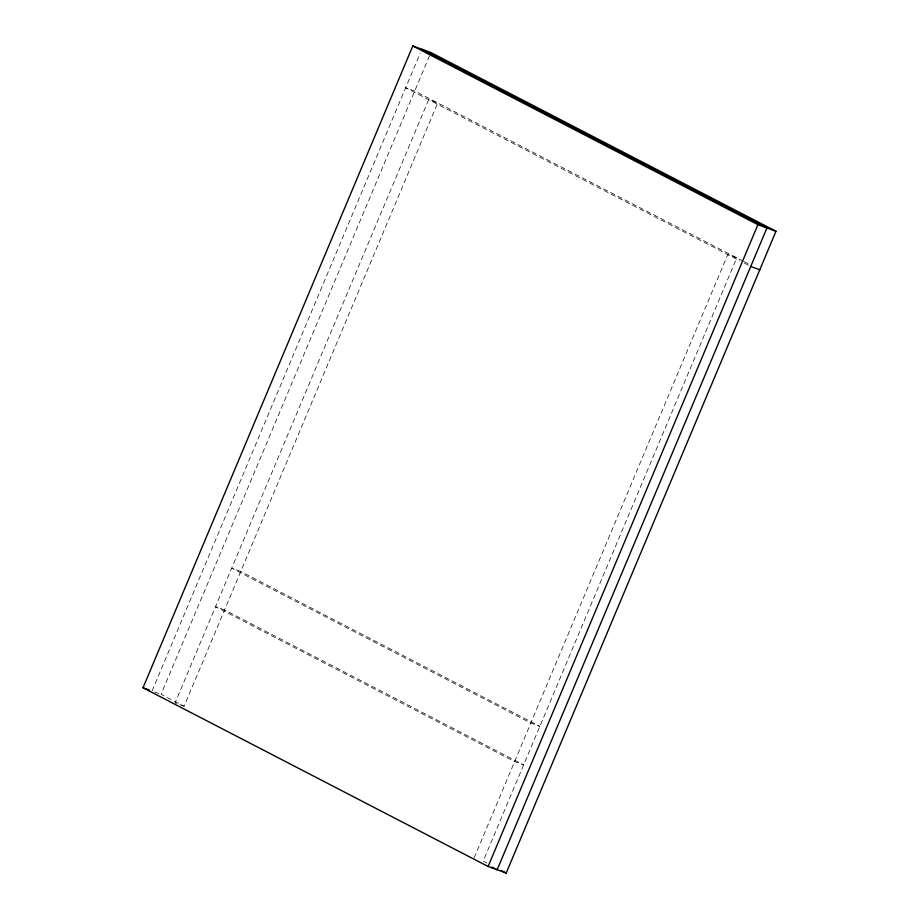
<?xml version="1.0" encoding="UTF-8"?>
<svg xmlns="http://www.w3.org/2000/svg" width="919" height="919" viewBox="0 0 919 919"><rect width="100%" height="100%" fill="white"/><g stroke="black" fill="none" stroke-linecap="round" stroke-linejoin="round"><path stroke-width="0.69" stroke-dasharray="4.59 3.45" d="M152.06 691.042L420.224 53.084M184.099 706.251L175.058 702.955L428.668 99.654L437.708 102.951L184.099 706.251L161.089 694.327L430.345 53.807M474.147 857.852L727.756 254.552L736.785 257.837L483.187 861.137L486.817 863.021M154.633 691.984L161.089 694.327M743.241 261.18L414.699 91.027L405.658 87.742L739.864 260.824M744.057 261.593L749.605 264.477M744.39 263.167L750.754 266.464M240.755 571.469L231.714 568.183L530.803 723.069L539.844 726.355L240.755 571.469M224.569 609.975L215.528 606.689L514.617 761.575L523.658 764.861L224.569 609.975"/><path stroke-width="1.38" d="M143.019 687.757L412.803 45.95L430.885 52.521L775.981 231.243L506.197 873.05L488.115 866.479L143.019 687.757L149.475 690.112M488.115 866.479L757.911 224.673L412.803 45.95M757.911 224.673L775.981 231.243M750.754 266.464L759.795 269.749M421.844 49.235L766.94 227.958L497.156 869.765L492.056 867.122M501.349 870.546L506.197 873.05"/></g></svg>
